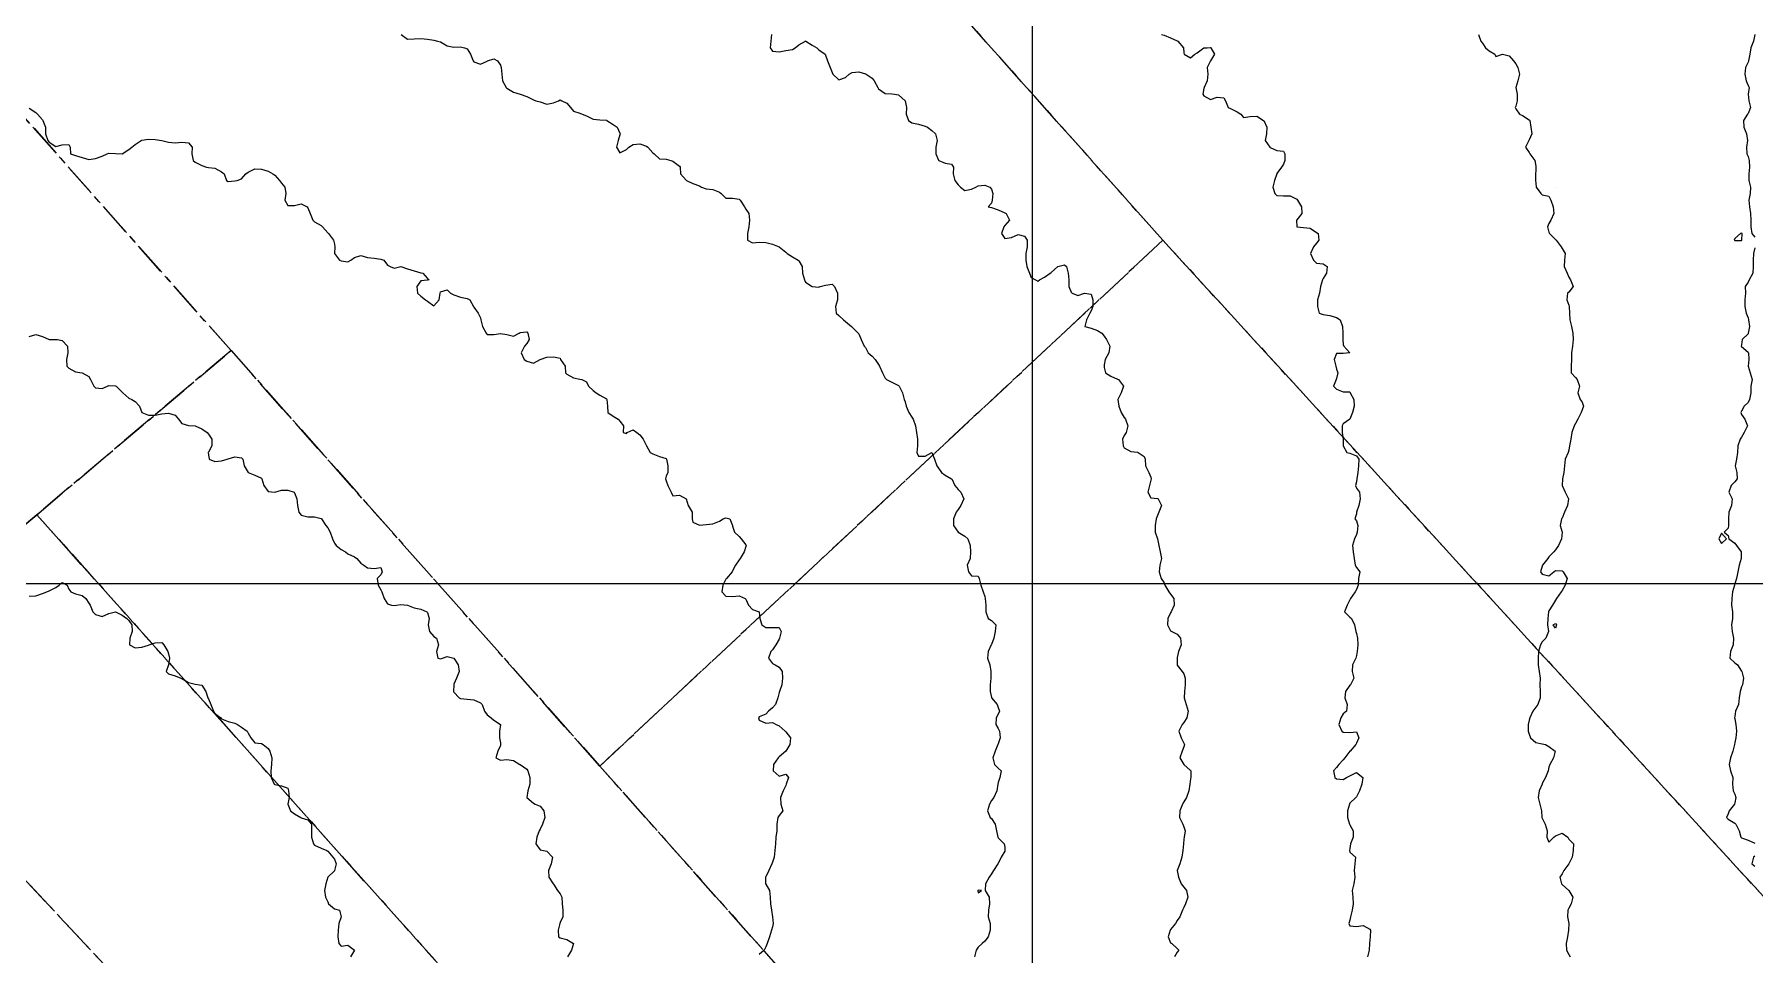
# Model space of a CAD drawing. Header units: centimetres. Extents: x 0 to 642158, y -847 to 649707.
# Drawn here: x 616291.6 to 616421.2, y 620159.4 to 620228.7 of the extents above; entities that cross this region are included whole.
import ezdxf

# ---------------------------------------------------------------- set-up
doc = ezdxf.new("R2010")
doc.units = ezdxf.units.CM
doc.header["$MEASUREMENT"] = 0
doc.linetypes.add('CENTERX2', pattern=[4, 2.5, -0.5, 0.5, -0.5])
doc.layers.add('MEV_grille', color=254, linetype='Continuous', lineweight=9)
doc.layers.add('WAL_topographie 0.5', color=253, linetype='Continuous', lineweight=20)
doc.layers.add('SPW_parcellaire cadastral', color=7, linetype='CENTERX2', lineweight=25, true_color=0xff0542)

# ---------------------------------------------------------------- blocks, each defined once
blk = doc.blocks.new('*U114')
at = {"layer": 'MEV_grille', "transparency": 33554687}
blk.add_lwpolyline([(-1338.46, 0), (1338.46, 0)], dxfattribs=at)
blk = doc.blocks.new('*U115')
at = {"layer": 'MEV_grille', "color": 0, "linetype": 'ByBlock', "lineweight": -2, "transparency": 16777216}
blk.add_blockref('*U114', (0, -2200), dxfattribs=at)
blk = doc.blocks.new('*U112')
at = {"layer": 'MEV_grille', "transparency": 33554687}
blk.add_lwpolyline([(0, 1825.48), (0, -1825.48)], dxfattribs=at)
blk = doc.blocks.new('*U113')
at = {"layer": 'MEV_grille', "color": 0, "linetype": 'ByBlock', "lineweight": -2, "transparency": 16777216}
blk.add_blockref('*U112', (1000, 0), dxfattribs=at)

msp = doc.modelspace()

# ---------------------------------------------------------------- linework, layer by layer
at = {"layer": 'SPW_parcellaire cadastral'}
for points in [[(616425.74, 620159.61), (616376.66, 620213.24), (616334.01, 620261.09), (616357.6, 620281.38), (616361.97, 620285.33), (616374.9, 620295.87), (616403.76, 620321.29), (616428.61, 620341.55), (616502.84, 620272.87), (616520.02, 620255.59), (616477.6, 620213.59), (616436.07, 620170.86), (616425.74, 620159.61)], [(616306.46, 620204.93), (616286.31, 620227.66), (616332.58, 620260), (616333.9, 620261), (616334.01, 620261.09), (616376.66, 620213.24), (616334.24, 620173.62), (616306.46, 620204.93)], [(616222.13, 620179.98), (616283.97, 620227.06), (616286.31, 620227.66), (616306.46, 620204.93), (616291.83, 620192.56), (616278.13, 620180.94), (616277.11, 620179.86), (616250.36, 620151.34), (616222.13, 620179.98)], [(616425.74, 620159.61), (616388.28, 620118.88), (616385.49, 620115.97), (616334.24, 620173.62), (616376.66, 620213.24), (616425.74, 620159.61)], [(616306.46, 620204.93), (616334.24, 620173.62), (616385.49, 620115.97), (616372.47, 620102.32), (616291.83, 620192.56), (616306.46, 620204.93)], [(616277.11, 620179.86), (616278.13, 620180.94), (616291.83, 620192.56), (616372.47, 620102.32), (616361.28, 620089.74), (616277.11, 620179.86)], [(616334.42, 620061.61), (616250.36, 620151.34), (616277.11, 620179.86), (616361.28, 620089.74), (616352.29, 620080.31), (616335.2, 620062.38), (616334.42, 620061.61)]]:
    msp.add_lwpolyline(points, dxfattribs=at)
at = {"layer": 'WAL_topographie 0.5'}
for points in [[(616319.28, 620228.75), (616319.75, 620228.39), (616320.25, 620228.42), (616320.75, 620228.45), (616321.25, 620228.39), (616321.75, 620228.32), (616322.02, 620228.25), (616322.25, 620228.19), (616322.75, 620227.89), (616323.25, 620227.8), (616323.75, 620227.81), (616324.06, 620227.75), (616324.25, 620227.67), (616324.51, 620227.25), (616324.7, 620226.75), (616324.75, 620226.68), (616325.25, 620226.51), (616325.75, 620226.73), (616325.79, 620226.75), (616326.25, 620226.9), (616326.53, 620226.75), (616326.75, 620226.43), (616326.8, 620226.25), (616326.86, 620225.75), (616326.91, 620225.25), (616327.18, 620224.75), (616327.25, 620224.71), (616327.75, 620224.39), (616328.25, 620224.25), (616328.25, 620224.25), (616328.75, 620224.07), (616329.25, 620223.83), (616329.42, 620223.75), (616329.75, 620223.66), (616330.25, 620223.5), (616330.75, 620223.59), (616331.14, 620223.75), (616331.25, 620223.82), (616331.39, 620223.75), (616331.75, 620223.58), (616332.04, 620223.25), (616332.25, 620222.96), (616332.75, 620222.82), (616332.92, 620222.75), (616333.25, 620222.62), (616333.75, 620222.37), (616334.25, 620222.32), (616334.75, 620222.28), (616334.78, 620222.25), (616335.25, 620221.95), (616335.56, 620221.75), (616335.75, 620221.32), (616335.78, 620221.25), (616335.75, 620221.17), (616335.63, 620220.75), (616335.49, 620220.25), (616335.75, 620219.82), (616336.25, 620220.08), (616336.42, 620220.25), (616336.75, 620220.45), (616337.25, 620220.51), (616337.75, 620220.32), (616337.85, 620220.25), (616338.25, 620219.83), (616338.35, 620219.75), (616338.75, 620219.38), (616339.25, 620219.34), (616339.6, 620219.25), (616339.75, 620219.21), (616340.25, 620218.81), (616340.3, 620218.75), (616340.33, 620218.25), (616340.75, 620217.77), (616340.77, 620217.75), (616341.25, 620217.52), (616341.75, 620217.35), (616341.91, 620217.25), (616342.25, 620217.11), (616342.75, 620217.06), (616343.25, 620216.87), (616343.38, 620216.75), (616343.75, 620216.41), (616344.25, 620216.4), (616344.75, 620216.34), (616344.81, 620216.25), (616345.14, 620215.75), (616345.25, 620215.59), (616345.48, 620215.25), (616345.51, 620214.75), (616345.46, 620214.25), (616345.38, 620213.75), (616345.37, 620213.25), (616345.75, 620213.05), (616346.25, 620213.09), (616346.75, 620213.06), (616347.25, 620212.94), (616347.75, 620212.75), (616347.75, 620212.75), (616348.25, 620212.35), (616348.35, 620212.25), (616348.75, 620211.99), (616349.19, 620211.75), (616349.25, 620211.68), (616349.49, 620211.25), (616349.51, 620210.75), (616349.66, 620210.25), (616349.75, 620210.09), (616350.25, 620209.75), (616350.25, 620209.75), (616350.75, 620209.7), (616350.84, 620209.75), (616351.25, 620209.86), (616351.75, 620209.94), (616351.92, 620209.75), (616352.14, 620209.25), (616352.16, 620208.75), (616352.01, 620208.25), (616352.06, 620207.75), (616352.25, 620207.56), (616352.6, 620207.25), (616352.75, 620207.12), (616353.21, 620206.75), (616353.25, 620206.7), (616353.72, 620206.25), (616353.75, 620206.2), (616353.94, 620205.75), (616354.17, 620205.25), (616354.25, 620205.15), (616354.47, 620204.75), (616354.75, 620204.51), (616355, 620204.25), (616355.25, 620203.88), (616355.31, 620203.75), (616355.55, 620203.25), (616355.75, 620202.86), (616355.83, 620202.75), (616356.25, 620202.54), (616356.75, 620202.29), (616356.79, 620202.25), (616357.04, 620201.75), (616357.18, 620201.25), (616357.25, 620201.06), (616357.33, 620200.75), (616357.52, 620200.25), (616357.75, 620199.92), (616357.86, 620199.75), (616358.03, 620199.25), (616358.09, 620198.75), (616358.19, 620198.25), (616358.18, 620197.75), (616358.14, 620197.25), (616358.25, 620196.98), (616358.75, 620196.96), (616359.25, 620197.25), (616359.25, 620197.25), (616359.25, 620197.25), (616359.45, 620196.75), (616359.63, 620196.25), (616359.75, 620196.07), (616359.99, 620195.75), (616360.25, 620195.54), (616360.75, 620195.27), (616360.76, 620195.25), (616360.99, 620194.75), (616361.25, 620194.47), (616361.43, 620194.25), (616361.68, 620193.75), (616361.44, 620193.25), (616361.25, 620192.96), (616361.09, 620192.75), (616360.88, 620192.25), (616360.9, 620191.75), (616361.25, 620191.25), (616361.25, 620191.25), (616361.75, 620190.93), (616361.98, 620190.75), (616362.15, 620190.25), (616362.18, 620189.75), (616362.14, 620189.25), (616361.92, 620188.75), (616362.02, 620188.25), (616362.25, 620187.95), (616362.75, 620187.92), (616362.83, 620187.75), (616362.94, 620187.25), (616363.13, 620186.75), (616363.25, 620186.39), (616363.28, 620186.25), (616363.32, 620185.75), (616363.32, 620185.25), (616363.5, 620184.75), (616363.75, 620184.58), (616364.09, 620184.25), (616364.02, 620183.75), (616363.93, 620183.25), (616363.75, 620182.78), (616363.74, 620182.75), (616363.51, 620182.25), (616363.46, 620181.75), (616363.62, 620181.25), (616363.71, 620180.75), (616363.7, 620180.25), (616363.65, 620179.75), (616363.65, 620179.25), (616363.75, 620178.79), (616363.76, 620178.75), (616364.17, 620178.25), (616364.25, 620178.04), (616364.35, 620177.75), (616364.25, 620177.54), (616364.11, 620177.25), (616364.08, 620176.75), (616364.25, 620176.46), (616364.35, 620176.25), (616364.4, 620175.75), (616364.25, 620175.29), (616364.24, 620175.25), (616364.04, 620174.75), (616363.86, 620174.25), (616363.98, 620173.75), (616364.25, 620173.47), (616364.48, 620173.25), (616364.37, 620172.75), (616364.25, 620172.38), (616364.22, 620172.25), (616364.16, 620171.75), (616363.92, 620171.25), (616363.75, 620171.03), (616363.6, 620170.75), (616363.46, 620170.25), (616363.66, 620169.75), (616363.75, 620169.66), (616364.04, 620169.25), (616364.12, 620168.75), (616364.22, 620168.25), (616364.25, 620168.2), (616364.7, 620167.75), (616364.75, 620167.5), (616364.77, 620167.25), (616364.75, 620167.21), (616364.49, 620166.75), (616364.25, 620166.29), (616364.23, 620166.25), (616363.91, 620165.75), (616363.75, 620165.49), (616363.57, 620165.25), (616363.29, 620164.75), (616363.28, 620164.25), (616363.58, 620163.75), (616363.61, 620163.25), (616363.52, 620162.75), (616363.49, 620162.25), (616363.64, 620161.75), (616363.66, 620161.25), (616363.49, 620160.75), (616363.25, 620160.42), (616363.04, 620160.25), (616362.75, 620159.98), (616362.59, 620159.75), (616362.46, 620159.25)], [(616347.19, 620228.75), (616347.13, 620228.25), (616347.09, 620227.75), (616347.25, 620227.49), (616347.75, 620227.44), (616348.25, 620227.54), (616348.75, 620227.61), (616348.97, 620227.75), (616349.25, 620227.96), (616349.73, 620228.25), (616349.75, 620228.26), (616349.77, 620228.25), (616350.25, 620227.95), (616350.59, 620227.75), (616350.75, 620227.58), (616351.21, 620227.25), (616351.25, 620227.18), (616351.39, 620226.75), (616351.61, 620226.25), (616351.75, 620225.88), (616351.81, 620225.75), (616352.25, 620225.33), (616352.75, 620225.51), (616353.04, 620225.75), (616353.25, 620225.88), (616353.75, 620225.94), (616354.25, 620225.77), (616354.3, 620225.75), (616354.75, 620225.44), (616354.91, 620225.25), (616355.18, 620224.75), (616355.25, 620224.66), (616355.75, 620224.3), (616356.25, 620224.28), (616356.45, 620224.25), (616356.75, 620224.2), (616357.25, 620223.75), (616357.25, 620223.75), (616357.36, 620223.25), (616357.33, 620222.75), (616357.5, 620222.25), (616357.75, 620222.09), (616358.25, 620221.99), (616358.75, 620221.84), (616358.92, 620221.75), (616359.25, 620221.52), (616359.53, 620221.25), (616359.67, 620220.75), (616359.57, 620220.25), (616359.57, 620219.75), (616359.75, 620219.27), (616359.78, 620219.25), (616360.25, 620219.04), (616360.75, 620218.96), (616360.89, 620218.75), (616360.87, 620218.25), (616360.99, 620217.75), (616361.25, 620217.42), (616361.41, 620217.25), (616361.75, 620217), (616362.25, 620217.09), (616362.58, 620217.25), (616362.75, 620217.34), (616363.25, 620217.4), (616363.62, 620217.25), (616363.75, 620217.08), (616363.85, 620216.75), (616363.81, 620216.25), (616363.75, 620216.04), (616363.5, 620215.75), (616363.75, 620215.7), (616364.25, 620215.54), (616364.75, 620215.31), (616364.85, 620215.25), (616365.1, 620214.75), (616364.75, 620214.35), (616364.69, 620214.25), (616364.51, 620213.75), (616364.75, 620213.37), (616365.25, 620213.44), (616365.75, 620213.67), (616366.25, 620213.55), (616366.44, 620213.25), (616366.43, 620212.75), (616366.35, 620212.25), (616366.34, 620211.75), (616366.42, 620211.25), (616366.61, 620210.75), (616366.75, 620210.43), (616367.07, 620210.25), (616367.25, 620210.15), (616367.36, 620210.25), (616367.75, 620210.45), (616368.17, 620210.75), (616368.25, 620210.8), (616368.74, 620211.25), (616368.75, 620211.26), (616369.25, 620211.39), (616369.4, 620211.25), (616369.52, 620210.75), (616369.59, 620210.25), (616369.59, 620209.75), (616369.75, 620209.34), (616369.83, 620209.25), (616370.25, 620209.07), (616370.75, 620209.25), (616370.75, 620209.25), (616370.75, 620209.25), (616371.25, 620209.18), (616371.38, 620208.75), (616371.38, 620208.25), (616371.25, 620207.91), (616371.16, 620207.75), (616370.91, 620207.25), (616370.79, 620206.75), (616371.25, 620206.62), (616371.75, 620206.43), (616372.06, 620206.25), (616372.25, 620206), (616372.42, 620205.75), (616372.66, 620205.25), (616372.59, 620204.75), (616372.32, 620204.25), (616372.25, 620203.85), (616372.23, 620203.75), (616372.25, 620203.65), (616372.34, 620203.25), (616372.75, 620203), (616373.25, 620202.77), (616373.33, 620202.75), (616373.69, 620202.25), (616373.51, 620201.75), (616373.28, 620201.25), (616373.35, 620200.75), (616373.53, 620200.25), (616373.75, 620199.88), (616373.84, 620199.75), (616374.02, 620199.25), (616373.9, 620198.75), (616373.75, 620198.52), (616373.62, 620198.25), (616373.67, 620197.75), (616373.75, 620197.6), (616374.25, 620197.31), (616374.75, 620197.27), (616374.8, 620197.25), (616375.25, 620196.95), (616375.33, 620196.75), (616375.35, 620196.25), (616375.6, 620195.75), (616375.75, 620195.39), (616375.77, 620195.25), (616375.75, 620195.15), (616375.66, 620194.75), (616375.53, 620194.25), (616375.75, 620193.83), (616376.25, 620193.78), (616376.31, 620193.75), (616376.55, 620193.25), (616376.35, 620192.75), (616376.25, 620192.49), (616376.15, 620192.25), (616376.09, 620191.75), (616376.08, 620191.25), (616376.25, 620190.75), (616376.25, 620190.75), (616376.37, 620190.25), (616376.47, 620189.75), (616376.55, 620189.25), (616376.44, 620188.75), (616376.38, 620188.25), (616376.53, 620187.75), (616376.75, 620187.43), (616376.82, 620187.25), (616377.12, 620186.75), (616377.25, 620186.57), (616377.5, 620186.25), (616377.51, 620185.75), (616377.29, 620185.25), (616377.25, 620185.17), (616377.04, 620184.75), (616377.01, 620184.25), (616377.25, 620183.8), (616377.34, 620183.75), (616377.75, 620183.55), (616378, 620183.25), (616378.03, 620182.75), (616377.85, 620182.25), (616377.75, 620181.81), (616377.74, 620181.75), (616377.73, 620181.25), (616377.75, 620181.22), (616378.11, 620180.75), (616378.25, 620180.58), (616378.35, 620180.25), (616378.34, 620179.75), (616378.29, 620179.25), (616378.27, 620178.75), (616378.43, 620178.25), (616378.56, 620177.75), (616378.47, 620177.25), (616378.25, 620176.91), (616378.12, 620176.75), (616377.87, 620176.25), (616378.04, 620175.75), (616378.25, 620175.35), (616378.29, 620175.25), (616378.25, 620175.07), (616378.11, 620174.75), (616377.95, 620174.25), (616378.25, 620173.75), (616378.25, 620173.75), (616378.75, 620173.28), (616378.76, 620173.25), (616378.76, 620172.75), (616378.75, 620172.65), (616378.7, 620172.25), (616378.62, 620171.75), (616378.44, 620171.25), (616378.25, 620170.92), (616378.14, 620170.75), (616377.94, 620170.25), (616377.92, 620169.75), (616378.18, 620169.25), (616378.25, 620169.05), (616378.34, 620168.75), (616378.26, 620168.25), (616378.25, 620168.12), (616378.22, 620167.75), (616378.17, 620167.25), (616378.08, 620166.75), (616377.93, 620166.25), (616377.75, 620165.75), (616377.83, 620165.25), (616378.03, 620164.75), (616378.25, 620164.5), (616378.44, 620164.25), (616378.54, 620163.75), (616378.37, 620163.25), (616378.25, 620162.97), (616378.14, 620162.75), (616377.93, 620162.25), (616377.75, 620161.98), (616377.62, 620161.75), (616377.25, 620161.31), (616377.21, 620161.25), (616377.06, 620160.75), (616377.25, 620160.3), (616377.34, 620160.25), (616377.75, 620159.88), (616377.86, 620159.75), (616377.75, 620159.6), (616377.54, 620159.25)], [(616376.55, 620228.75), (616376.75, 620228.68), (616377.25, 620228.49), (616377.75, 620228.27), (616377.79, 620228.25), (616378.21, 620227.75), (616378.25, 620227.35), (616378.28, 620227.25), (616378.75, 620226.98), (616379.07, 620227.25), (616379.25, 620227.37), (616379.75, 620227.73), (616380, 620227.75), (616380.25, 620227.76), (616380.28, 620227.75), (616380.55, 620227.25), (616380.25, 620226.75), (616380.25, 620226.75), (616379.99, 620226.25), (616380.04, 620225.75), (616380.01, 620225.25), (616379.77, 620224.75), (616379.75, 620224.67), (616379.67, 620224.25), (616379.75, 620224.12), (616380.25, 620223.85), (616380.75, 620224.03), (616381.25, 620223.98), (616381.38, 620223.75), (616381.59, 620223.25), (616381.75, 620223.16), (616382.25, 620222.91), (616382.54, 620222.75), (616382.75, 620222.48), (616383.25, 620222.56), (616383.75, 620222.58), (616384.25, 620222.27), (616384.26, 620222.25), (616384.5, 620221.75), (616384.47, 620221.25), (616384.38, 620220.75), (616384.73, 620220.25), (616384.75, 620220.24), (616385.25, 620219.99), (616385.75, 620219.94), (616385.84, 620219.75), (616385.86, 620219.25), (616385.75, 620218.97), (616385.61, 620218.75), (616385.25, 620218.27), (616385.24, 620218.25), (616385.07, 620217.75), (616384.96, 620217.25), (616385.09, 620216.75), (616385.25, 620216.62), (616385.75, 620216.59), (616386.25, 620216.58), (616386.75, 620216.33), (616386.81, 620216.25), (616387.11, 620215.75), (616387.14, 620215.25), (616386.75, 620214.79), (616386.72, 620214.75), (616386.75, 620214.25), (616386.75, 620214.25), (616387.25, 620214.19), (616387.75, 620214.15), (616388.25, 620213.83), (616388.36, 620213.75), (616388.41, 620213.25), (616388.25, 620213.03), (616388.01, 620212.75), (616387.79, 620212.25), (616388, 620211.75), (616388.25, 620211.52), (616388.75, 620211.46), (616389.04, 620211.25), (616389, 620210.75), (616388.75, 620210.35), (616388.7, 620210.25), (616388.55, 620209.75), (616388.46, 620209.25), (616388.32, 620208.75), (616388.32, 620208.25), (616388.45, 620207.75), (616388.75, 620207.64), (616389.25, 620207.58), (616389.75, 620207.42), (616390.01, 620207.25), (616390.2, 620206.75), (616390.21, 620206.25), (616390.21, 620205.75), (616390.25, 620205.38), (616390.29, 620205.25), (616390.75, 620204.75), (616390.75, 620204.75), (616390.75, 620204.75), (616390.25, 620204.71), (616389.75, 620204.7), (616389.57, 620204.25), (616389.69, 620203.75), (616389.75, 620203.53), (616389.85, 620203.25), (616389.75, 620202.83), (616389.72, 620202.75), (616389.51, 620202.25), (616389.75, 620202.01), (616390.25, 620201.81), (616390.75, 620201.82), (616390.78, 620201.75), (616391.04, 620201.25), (616391.08, 620200.75), (616390.94, 620200.25), (616390.75, 620199.75), (616390.75, 620199.75), (616390.25, 620199.41), (616390.18, 620199.25), (616390.17, 620198.75), (616390.24, 620198.25), (616390.25, 620197.75), (616390.25, 620197.75), (616390.53, 620197.25), (616390.75, 620197.19), (616391.25, 620196.99), (616391.44, 620196.75), (616391.39, 620196.25), (616391.34, 620195.75), (616391.28, 620195.25), (616391.25, 620195.04), (616391.18, 620194.75), (616391.25, 620194.57), (616391.47, 620194.25), (616391.53, 620193.75), (616391.42, 620193.25), (616391.26, 620192.75), (616391.25, 620192.62), (616391.12, 620192.25), (616391.25, 620192.1), (616391.34, 620191.75), (616391.31, 620191.25), (616391.25, 620191.06), (616391.09, 620190.75), (616390.96, 620190.25), (616390.99, 620189.75), (616391.07, 620189.25), (616391.16, 620188.75), (616391.25, 620188.58), (616391.5, 620188.25), (616391.4, 620187.75), (616391.37, 620187.25), (616391.25, 620186.93), (616391.16, 620186.75), (616390.79, 620186.25), (616390.75, 620186.14), (616390.55, 620185.75), (616390.35, 620185.25), (616390.75, 620184.85), (616390.88, 620184.75), (616391.1, 620184.25), (616391.21, 620183.75), (616391.25, 620183.61), (616391.32, 620183.25), (616391.34, 620182.75), (616391.31, 620182.25), (616391.25, 620181.94), (616391.2, 620181.75), (616390.96, 620181.25), (616390.93, 620180.75), (616391.06, 620180.25), (616390.79, 620179.75), (616390.75, 620179.71), (616390.42, 620179.25), (616390.37, 620178.75), (616390.54, 620178.25), (616390.49, 620177.75), (616390.25, 620177.55), (616390.08, 620177.25), (616389.91, 620176.75), (616390.14, 620176.25), (616390.25, 620176.18), (616390.75, 620176.16), (616391.25, 620176.21), (616391.44, 620175.75), (616391.25, 620175.34), (616391.2, 620175.25), (616390.77, 620174.75), (616390.75, 620174.73), (616390.38, 620174.25), (616390.25, 620174.09), (616389.93, 620173.75), (616389.75, 620173.51), (616389.52, 620173.25), (616389.61, 620172.75), (616389.75, 620172.65), (616390.25, 620172.61), (616390.49, 620172.75), (616390.75, 620172.89), (616391.25, 620173.13), (616391.73, 620172.75), (616391.65, 620172.25), (616391.47, 620171.75), (616391.25, 620171.29), (616391.2, 620171.25), (616390.75, 620170.82), (616390.72, 620170.75), (616390.58, 620170.25), (616390.58, 620169.75), (616390.72, 620169.25), (616390.75, 620169.19), (616391, 620168.75), (616391.01, 620168.25), (616390.8, 620167.75), (616390.75, 620167.42), (616390.72, 620167.25), (616390.75, 620167.12), (616391.18, 620166.75), (616391.13, 620166.25), (616391.07, 620165.75), (616391.12, 620165.25), (616391.05, 620164.75), (616390.92, 620164.25), (616390.97, 620163.75), (616391.01, 620163.25), (616390.93, 620162.75), (616390.81, 620162.25), (616390.75, 620162), (616390.68, 620161.75), (616390.75, 620161.58), (616391.25, 620161.52), (616391.75, 620161.6), (616392.25, 620161.34), (616392.31, 620161.25), (616392.29, 620160.75), (616392.25, 620160.5), (616392.22, 620160.25), (616392.21, 620159.75), (616392.09, 620159.25)], [(616400.44, 620228.75), (616400.63, 620228.25), (616400.75, 620228.08), (616400.97, 620227.75), (616401.25, 620227.51), (616401.67, 620227.25), (616401.75, 620227.08), (616402.25, 620227.25), (616402.25, 620227.25), (616402.25, 620227.25), (616402.75, 620227.14), (616403.07, 620226.75), (616403.25, 620226.54), (616403.4, 620226.25), (616403.53, 620225.75), (616403.4, 620225.25), (616403.25, 620224.75), (616403.36, 620224.25), (616403.36, 620223.75), (616403.25, 620223.35), (616403.2, 620223.25), (616403.25, 620223.15), (616403.52, 620222.75), (616403.75, 620222.65), (616404.25, 620222.31), (616404.3, 620222.25), (616404.38, 620221.75), (616404.46, 620221.25), (616404.25, 620220.8), (616404.23, 620220.75), (616403.98, 620220.25), (616404.25, 620219.84), (616404.32, 620219.75), (616404.68, 620219.25), (616404.75, 620218.83), (616404.76, 620218.75), (616404.75, 620218.5), (616404.74, 620218.25), (616404.73, 620217.75), (616404.75, 620217.55), (616404.8, 620217.25), (616405.14, 620216.75), (616405.25, 620216.66), (616405.75, 620216.56), (616405.89, 620216.25), (616406.06, 620215.75), (616406.13, 620215.25), (616405.89, 620214.75), (616405.75, 620214.51), (616405.63, 620214.25), (616405.75, 620213.86), (616405.79, 620213.75), (616406.25, 620213.29), (616406.29, 620213.25), (616406.66, 620212.75), (616406.75, 620212.61), (616406.96, 620212.25), (616406.93, 620211.75), (616406.89, 620211.25), (616407.12, 620210.75), (616407.25, 620210.47), (616407.37, 620210.25), (616407.57, 620209.75), (616407.25, 620209.34), (616407.16, 620209.25), (616407.11, 620208.75), (616407.25, 620208.35), (616407.28, 620208.25), (616407.3, 620207.75), (616407.33, 620207.25), (616407.46, 620206.75), (616407.55, 620206.25), (616407.58, 620205.75), (616407.52, 620205.25), (616407.45, 620204.75), (616407.44, 620204.25), (616407.42, 620203.75), (616407.43, 620203.25), (616407.75, 620202.9), (616407.88, 620202.75), (616408.05, 620202.25), (616407.93, 620201.75), (616408.11, 620201.25), (616408.25, 620201.04), (616408.36, 620200.75), (616408.25, 620200.46), (616408.18, 620200.25), (616407.93, 620199.75), (616407.75, 620199.44), (616407.65, 620199.25), (616407.47, 620198.75), (616407.39, 620198.25), (616407.31, 620197.75), (616407.25, 620197.42), (616407.19, 620197.25), (616406.98, 620196.75), (616406.92, 620196.25), (616406.88, 620195.75), (616406.77, 620195.25), (616406.75, 620194.75), (616406.98, 620194.25), (616407.22, 620193.75), (616407.16, 620193.25), (616406.93, 620192.75), (616406.75, 620192.31), (616406.7, 620192.25), (616406.6, 620191.75), (616406.74, 620191.25), (616406.69, 620190.75), (616406.46, 620190.25), (616406.25, 620189.91), (616406.11, 620189.75), (616405.75, 620189.38), (616405.66, 620189.25), (616405.27, 620188.75), (616405.25, 620188.68), (616405.12, 620188.25), (616405.25, 620188.08), (616405.75, 620187.95), (616406.13, 620188.25), (616406.25, 620188.35), (616406.75, 620188.32), (616406.82, 620188.25), (616407.12, 620187.75), (616406.98, 620187.25), (616406.75, 620186.85), (616406.66, 620186.75), (616406.31, 620186.25), (616406.25, 620186.12), (616406.02, 620185.75), (616405.75, 620185.32), (616405.72, 620185.25), (616405.67, 620184.75), (616405.63, 620184.25), (616405.72, 620183.75), (616405.52, 620183.25), (616405.25, 620182.98), (616405.11, 620182.75), (616404.96, 620182.25), (616404.95, 620181.75), (616404.94, 620181.25), (616405.01, 620180.75), (616405.08, 620180.25), (616405.07, 620179.75), (616405.08, 620179.25), (616405.1, 620178.75), (616404.92, 620178.25), (616404.75, 620178.05), (616404.54, 620177.75), (616404.3, 620177.25), (616404.25, 620177.07), (616404.18, 620176.75), (616404.18, 620176.25), (616404.25, 620176.02), (616404.36, 620175.75), (616404.75, 620175.4), (616405.25, 620175.3), (616405.48, 620175.25), (616405.75, 620175.1), (616406.22, 620174.75), (616406.09, 620174.25), (616405.81, 620173.75), (616405.75, 620173.53), (616405.68, 620173.25), (616405.48, 620172.75), (616405.25, 620172.3), (616405.23, 620172.25), (616405.01, 620171.75), (616404.95, 620171.25), (616405.07, 620170.75), (616405.18, 620170.25), (616405.22, 620169.75), (616405.25, 620169.69), (616405.46, 620169.25), (616405.61, 620168.75), (616405.58, 620168.25), (616405.75, 620167.89), (616406.11, 620168.25), (616406.25, 620168.36), (616406.75, 620168.56), (616407.17, 620168.25), (616407.25, 620168.11), (616407.61, 620167.75), (616407.57, 620167.25), (616407.49, 620166.75), (616407.25, 620166.25), (616407.25, 620166.25), (616406.86, 620165.75), (616406.75, 620165.49), (616406.57, 620165.25), (616406.7, 620164.75), (616406.75, 620164.7), (616407.25, 620164.25), (616407.25, 620164.25), (616407.55, 620163.75), (616407.42, 620163.25), (616407.25, 620162.92), (616407.17, 620162.75), (616407.16, 620162.25), (616407.25, 620161.75), (616407.25, 620161.75), (616407.25, 620161.75), (616407.22, 620161.25), (616407.16, 620160.75), (616407.04, 620160.25), (616407.08, 620159.75), (616407.25, 620159.42), (616407.34, 620159.25)], [(616421.25, 620228.75), (616421.16, 620228.25), (616420.96, 620227.75), (616420.89, 620227.25), (616420.78, 620226.75), (616420.75, 620226.67), (616420.55, 620226.25), (616420.5, 620225.75), (616420.62, 620225.25), (616420.75, 620224.89), (616420.84, 620224.75), (616420.75, 620224.25), (616420.8, 620223.75), (616420.94, 620223.25), (616420.75, 620222.8), (616420.72, 620222.75), (616420.4, 620222.25), (616420.44, 620221.75), (616420.64, 620221.25), (616420.72, 620220.75), (616420.64, 620220.25), (616420.65, 620219.75), (616420.75, 620219.55), (616420.84, 620219.25), (616420.87, 620218.75), (616420.81, 620218.25), (616420.8, 620217.75), (616420.93, 620217.25), (616420.92, 620216.75), (616420.82, 620216.25), (616420.86, 620215.75), (616420.93, 620215.25), (616420.97, 620214.75), (616420.97, 620214.25), (616421.03, 620213.75), (616421.25, 620213.48)], [(616291.25, 620223.18), (616291.75, 620222.86), (616291.88, 620222.75), (616292.25, 620222.31), (616292.28, 620222.25), (616292.47, 620221.75), (616292.47, 620221.25), (616292.66, 620220.75), (616292.75, 620220.64), (616293.25, 620220.31), (616293.75, 620220.43), (616294.25, 620220.46), (616294.33, 620220.25), (616294.36, 620219.75), (616294.75, 620219.63), (616295.25, 620219.47), (616295.75, 620219.32), (616296.25, 620219.39), (616296.75, 620219.57), (616297.14, 620219.75), (616297.25, 620219.8), (616297.75, 620219.77), (616298.25, 620219.75), (616298.75, 620220.07), (616298.99, 620220.25), (616299.25, 620220.46), (616299.69, 620220.75), (616299.75, 620220.78), (616300.25, 620220.85), (616300.75, 620220.83), (616301.25, 620220.75), (616301.25, 620220.75), (616301.75, 620220.63), (616302.25, 620220.58), (616302.75, 620220.63), (616303.25, 620220.58), (616303.52, 620220.25), (616303.5, 620219.75), (616303.61, 620219.25), (616303.75, 620219.12), (616304.25, 620218.86), (616304.61, 620218.75), (616304.75, 620218.72), (616305.25, 620218.68), (616305.75, 620218.39), (616305.95, 620218.25), (616306.13, 620217.75), (616306.25, 620217.67), (616306.75, 620217.71), (616306.92, 620217.75), (616307.25, 620217.86), (616307.58, 620218.25), (616307.75, 620218.36), (616308.25, 620218.63), (616308.75, 620218.6), (616309.25, 620218.45), (616309.61, 620218.25), (616309.75, 620218.14), (616310.11, 620217.75), (616310.25, 620217.54), (616310.52, 620217.25), (616310.59, 620216.75), (616310.51, 620216.25), (616310.75, 620215.87), (616311.25, 620215.87), (616311.75, 620215.99), (616312.19, 620215.75), (616312.25, 620215.68), (616312.43, 620215.25), (616312.62, 620214.75), (616312.75, 620214.62), (616313.25, 620214.35), (616313.36, 620214.25), (616313.75, 620213.8), (616313.81, 620213.75), (616314.18, 620213.25), (616314.25, 620212.95), (616314.29, 620212.75), (616314.25, 620212.25), (616314.64, 620211.75), (616314.75, 620211.69), (616315.25, 620211.62), (616315.49, 620211.75), (616315.75, 620211.95), (616316.25, 620212.08), (616316.75, 620211.93), (616317.25, 620211.88), (616317.75, 620211.81), (616317.96, 620211.75), (616318.25, 620211.36), (616318.45, 620211.25), (616318.75, 620211.13), (616319.25, 620211.25), (616319.25, 620211.25), (616319.25, 620211.25), (616319.75, 620211.08), (616320.25, 620210.93), (616320.75, 620210.78), (616320.92, 620210.75), (616321.25, 620210.35), (616321.38, 620210.25), (616321.25, 620210.22), (616320.75, 620210.17), (616320.47, 620209.75), (616320.52, 620209.25), (616320.75, 620209.02), (616321.11, 620208.75), (616321.25, 620208.65), (616321.75, 620208.3), (616322.14, 620208.75), (616322.22, 620209.25), (616322.25, 620209.35), (616322.75, 620209.5), (616323, 620209.25), (616323.25, 620209.12), (616323.75, 620208.94), (616324.25, 620208.86), (616324.44, 620208.75), (616324.73, 620208.25), (616324.75, 620208.2), (616325.08, 620207.75), (616325.25, 620207.39), (616325.29, 620207.25), (616325.4, 620206.75), (616325.68, 620206.25), (616325.75, 620206.15), (616326.25, 620206.13), (616326.75, 620206.21), (616327.25, 620206.15), (616327.75, 620206.02), (616328.17, 620206.25), (616328.25, 620206.29), (616328.75, 620206.33), (616328.82, 620206.25), (616328.91, 620205.75), (616328.75, 620205.45), (616328.58, 620205.25), (616328.32, 620204.75), (616328.55, 620204.25), (616328.75, 620204.12), (616329.25, 620203.98), (616329.75, 620204.25), (616329.75, 620204.25), (616330.25, 620204.43), (616330.75, 620204.45), (616331.25, 620204.35), (616331.29, 620204.25), (616331.64, 620203.75), (616331.67, 620203.25), (616331.75, 620203.15), (616332.25, 620202.88), (616332.75, 620202.78), (616332.88, 620202.75), (616333.25, 620202.56), (616333.4, 620202.25), (616333.75, 620201.93), (616333.96, 620201.75), (616334.25, 620201.57), (616334.75, 620201.3), (616334.78, 620201.25), (616334.82, 620200.75), (616334.85, 620200.25), (616335.25, 620199.98), (616335.63, 620199.75), (616335.75, 620199.61), (616336.04, 620199.25), (616336, 620198.75), (616336.25, 620198.69), (616336.3, 620198.75), (616336.75, 620198.95), (616337.04, 620198.75), (616337.25, 620198.58), (616337.51, 620198.25), (616337.75, 620197.75), (616337.75, 620197.75), (616338.04, 620197.25), (616338.25, 620197.14), (616338.75, 620196.95), (616339.25, 620196.8), (616339.28, 620196.75), (616339.37, 620196.25), (616339.38, 620195.75), (616339.25, 620195.46), (616339.2, 620195.25), (616339.25, 620195.12), (616339.36, 620194.75), (616339.62, 620194.25), (616339.75, 620193.99), (616340.25, 620194.02), (616340.75, 620193.75), (616340.75, 620193.75), (616340.91, 620193.25), (616341.19, 620192.75), (616341.19, 620192.25), (616341.25, 620192), (616341.75, 620191.78), (616342.25, 620191.83), (616342.75, 620191.86), (616343.25, 620192.08), (616343.54, 620192.25), (616343.75, 620192.33), (616344.04, 620192.25), (616344.23, 620191.75), (616344.25, 620191.69), (616344.38, 620191.25), (616344.75, 620190.92), (616344.9, 620190.75), (616345.25, 620190.29), (616345.27, 620190.25), (616345.25, 620190.16), (616345.13, 620189.75), (616344.81, 620189.25), (616344.75, 620189.17), (616344.47, 620188.75), (616344.25, 620188.33), (616344.21, 620188.25), (616343.78, 620187.75), (616343.75, 620187.7), (616343.52, 620187.25), (616343.43, 620186.75), (616343.75, 620186.41), (616344.25, 620186.39), (616344.75, 620186.44), (616345.19, 620186.25), (616345.25, 620186.19), (616345.45, 620185.75), (616345.75, 620185.41), (616346.25, 620185.25), (616346.25, 620185.25), (616346.31, 620184.75), (616346.44, 620184.25), (616346.75, 620184.07), (616347.25, 620184.07), (616347.75, 620184.05), (616347.91, 620183.75), (616347.78, 620183.25), (616347.75, 620183.19), (616347.51, 620182.75), (616347.25, 620182.38), (616347.14, 620182.25), (616346.94, 620181.75), (616347.25, 620181.36), (616347.45, 620181.25), (616347.75, 620181.06), (616347.98, 620180.75), (616348.01, 620180.25), (616347.95, 620179.75), (616347.77, 620179.25), (616347.75, 620179.16), (616347.65, 620178.75), (616347.48, 620178.25), (616347.25, 620178.01), (616346.94, 620177.75), (616346.75, 620177.54), (616346.25, 620177.33), (616346.2, 620177.25), (616346.25, 620177.08), (616346.75, 620176.86), (616347.25, 620176.89), (616347.52, 620176.75), (616347.75, 620176.65), (616348.22, 620176.25), (616348.25, 620176.21), (616348.6, 620175.75), (616348.56, 620175.25), (616348.26, 620174.75), (616348.25, 620174.73), (616347.75, 620174.31), (616347.69, 620174.25), (616347.33, 620173.75), (616347.3, 620173.25), (616347.75, 620172.86), (616348.25, 620173.02), (616348.45, 620172.75), (616348.29, 620172.25), (616348.25, 620172.16), (616348.05, 620171.75), (616347.86, 620171.25), (616347.87, 620170.75), (616348.02, 620170.25), (616347.75, 620169.89), (616347.65, 620169.75), (616347.57, 620169.25), (616347.59, 620168.75), (616347.5, 620168.25), (616347.49, 620167.75), (616347.43, 620167.25), (616347.37, 620166.75), (616347.25, 620166.39), (616347.2, 620166.25), (616346.97, 620165.75), (616346.75, 620165.28), (616346.72, 620165.25), (616346.72, 620164.75), (616346.75, 620164.71), (616347.03, 620164.25), (616347.08, 620163.75), (616347.1, 620163.25), (616347.19, 620162.75), (616347.25, 620162.25), (616347.25, 620162.25), (616347.31, 620161.75), (616347.25, 620161.5), (616347.19, 620161.25), (616347.04, 620160.75), (616346.85, 620160.25), (616346.75, 620160), (616346.62, 620159.75), (616346.25, 620159.41)], [(616406.25, 620217.25), (616406.25, 620217.25), (616406.25, 620217.25), (616406.25, 620217.25), (616406.25, 620217.25)], [(616420.25, 620213.23), (616420.29, 620213.25), (616420.31, 620213.75), (616420.25, 620213.77), (616420.19, 620213.75), (616419.75, 620213.36), (616419.71, 620213.25), (616419.75, 620213.21), (616420.25, 620213.23)], [(616421.25, 620212.67), (616421.15, 620212.25), (616421.13, 620211.75), (616421.14, 620211.25), (616421.12, 620210.75), (616420.84, 620210.25), (616420.75, 620210.07), (616420.54, 620209.75), (616420.57, 620209.25), (616420.52, 620208.75), (616420.51, 620208.25), (616420.6, 620207.75), (616420.75, 620207.4), (616420.78, 620207.25), (616420.86, 620206.75), (616420.77, 620206.25), (616420.75, 620206.2), (616420.31, 620205.75), (616420.25, 620205.35), (616420.24, 620205.25), (616420.25, 620205.23), (616420.75, 620204.81), (616420.78, 620204.75), (616420.8, 620204.25), (616420.76, 620203.75), (616420.91, 620203.25), (616421.05, 620202.75), (616420.97, 620202.25), (616420.96, 620201.75), (616420.86, 620201.25), (616420.75, 620201.02), (616420.45, 620200.75), (616420.25, 620200.36), (616420.21, 620200.25), (616420.25, 620200.12), (616420.52, 620199.75), (616420.71, 620199.25), (616420.45, 620198.75), (616420.25, 620198.41), (616420.16, 620198.25), (616419.98, 620197.75), (616419.95, 620197.25), (616419.89, 620196.75), (616419.77, 620196.25), (616419.9, 620195.75), (616419.94, 620195.25), (616419.75, 620195.04), (616419.47, 620194.75), (616419.31, 620194.25), (616419.56, 620193.75), (616419.51, 620193.25), (616419.3, 620192.75), (616419.27, 620192.25), (616419.27, 620191.75), (616419.25, 620191.55), (616418.95, 620191.25), (616419.25, 620191), (616419.31, 620190.75), (616419.75, 620190.41), (616419.88, 620190.25), (616420.22, 620189.75), (616420.24, 620189.25), (616420.09, 620188.75), (616419.97, 620188.25), (616419.88, 620187.75), (616419.75, 620187.34), (616419.72, 620187.25), (616419.59, 620186.75), (616419.53, 620186.25), (616419.51, 620185.75), (616419.58, 620185.25), (616419.57, 620184.75), (616419.51, 620184.25), (616419.56, 620183.75), (616419.65, 620183.25), (616419.62, 620182.75), (616419.44, 620182.25), (616419.39, 620181.75), (616419.75, 620181.39), (616419.96, 620181.25), (616420.25, 620180.78), (616420.28, 620180.75), (616420.41, 620180.25), (616420.32, 620179.75), (616420.25, 620179.59), (616420.15, 620179.25), (616420.09, 620178.75), (616420.02, 620178.25), (616419.81, 620177.75), (616419.75, 620177.35), (616419.73, 620177.25), (616419.75, 620177.19), (616419.82, 620176.75), (616419.89, 620176.25), (616419.82, 620175.75), (616419.75, 620175.4), (616419.72, 620175.25), (616419.61, 620174.75), (616419.43, 620174.25), (616419.33, 620173.75), (616419.44, 620173.25), (616419.6, 620172.75), (616419.59, 620172.25), (616419.62, 620171.75), (616419.75, 620171.5), (616419.84, 620171.25), (616419.75, 620170.85), (616419.72, 620170.75), (616419.32, 620170.25), (616419.25, 620170.03), (616419.13, 620169.75), (616419.25, 620169.63), (616419.75, 620169.32), (616419.82, 620169.25), (616420.08, 620168.75), (616420.21, 620168.25), (616420.25, 620168.2), (616420.75, 620168.03), (616421.25, 620167.8)], [(616291.25, 620205.98), (616291.75, 620206.13), (616292.25, 620205.98), (616292.75, 620205.76), (616293.25, 620205.76), (616293.38, 620205.75), (616293.75, 620205.69), (616294.14, 620205.25), (616294.17, 620204.75), (616294.07, 620204.25), (616294.1, 620203.75), (616294.25, 620203.6), (616294.75, 620203.33), (616295.25, 620203.25), (616295.25, 620203.25), (616295.75, 620202.97), (616295.87, 620202.75), (616296.13, 620202.25), (616296.25, 620202.12), (616296.75, 620202.06), (616297.16, 620202.25), (616297.25, 620202.3), (616297.75, 620202.28), (616297.8, 620202.25), (616298.25, 620201.8), (616298.31, 620201.75), (616298.75, 620201.35), (616298.98, 620201.25), (616299.25, 620201.08), (616299.57, 620200.75), (616299.75, 620200.25), (616299.75, 620200.25), (616300.25, 620200.05), (616300.75, 620200.07), (616301.25, 620200.15), (616301.75, 620200.2), (616302.25, 620200.06), (616302.51, 620199.75), (616302.75, 620199.42), (616303.25, 620199.27), (616303.75, 620199.25), (616303.75, 620199.25), (616304.25, 620199.04), (616304.65, 620198.75), (616304.75, 620198.62), (616305.02, 620198.25), (616305.02, 620197.75), (616304.75, 620197.28), (616304.73, 620197.25), (616304.75, 620197.08), (616304.81, 620196.75), (616305.25, 620196.58), (616305.75, 620196.61), (616306.18, 620196.75), (616306.25, 620196.77), (616306.75, 620196.91), (616307.25, 620196.85), (616307.34, 620196.75), (616307.45, 620196.25), (616307.75, 620195.75), (616307.75, 620195.75), (616308.25, 620195.55), (616308.75, 620195.32), (616308.79, 620195.25), (616308.93, 620194.75), (616309.25, 620194.32), (616309.75, 620194.25), (616310.25, 620194.42), (616310.75, 620194.4), (616311.21, 620194.25), (616311.25, 620194.21), (616311.42, 620193.75), (616311.46, 620193.25), (616311.57, 620192.75), (616311.75, 620192.53), (616312.25, 620192.4), (616312.75, 620192.39), (616313.25, 620192.27), (616313.27, 620192.25), (616313.61, 620191.75), (616313.75, 620191.58), (616313.93, 620191.25), (616314.1, 620190.75), (616314.25, 620190.42), (616314.37, 620190.25), (616314.75, 620189.94), (616315.08, 620189.75), (616315.25, 620189.62), (616315.75, 620189.38), (616315.94, 620189.25), (616316.25, 620188.92), (616316.46, 620188.75), (616316.75, 620188.56), (616317.25, 620188.51), (616317.75, 620188.58), (616317.84, 620188.25), (616317.75, 620188.04), (616317.48, 620187.75), (616317.54, 620187.25), (616317.75, 620186.89), (616317.82, 620186.75), (616318, 620186.25), (616318.25, 620185.84), (616318.55, 620185.75), (616318.75, 620185.73), (616318.92, 620185.75), (616319.25, 620185.8), (616319.75, 620185.75), (616319.75, 620185.75), (616320.25, 620185.55), (616320.75, 620185.43), (616321.2, 620185.25), (616321.25, 620185.18), (616321.39, 620184.75), (616321.31, 620184.25), (616321.42, 620183.75), (616321.75, 620183.39), (616321.93, 620183.25), (616322.09, 620182.75), (616321.93, 620182.25), (616322.04, 620181.75), (616322.25, 620181.71), (616322.38, 620181.75), (616322.75, 620181.88), (616323.25, 620181.75), (616323.25, 620181.75), (616323.58, 620181.25), (616323.64, 620180.75), (616323.45, 620180.25), (616323.25, 620179.78), (616323.24, 620179.75), (616323.23, 620179.25), (616323.25, 620179.2), (616323.66, 620178.75), (616323.75, 620178.7), (616324.25, 620178.67), (616324.75, 620178.61), (616325.25, 620178.39), (616325.38, 620178.25), (616325.56, 620177.75), (616325.75, 620177.49), (616326.06, 620177.25), (616326.25, 620177.09), (616326.75, 620176.75), (616326.75, 620176.75), (616326.75, 620176.75), (616326.68, 620176.25), (616326.69, 620175.75), (616326.75, 620175.38), (616326.77, 620175.25), (616326.75, 620175.18), (616326.55, 620174.75), (616326.42, 620174.25), (616326.75, 620174.06), (616327.25, 620174.11), (616327.75, 620174.05), (616328.22, 620173.75), (616328.25, 620173.74), (616328.75, 620173.38), (616328.82, 620173.25), (616328.97, 620172.75), (616328.96, 620172.25), (616328.83, 620171.75), (616328.75, 620171.25), (616329.25, 620170.82), (616329.38, 620170.75), (616329.75, 620170.59), (616330.03, 620170.25), (616330.11, 620169.75), (616329.93, 620169.25), (616329.75, 620168.87), (616329.68, 620168.75), (616329.51, 620168.25), (616329.43, 620167.75), (616329.75, 620167.3), (616330, 620167.25), (616330.25, 620167.21), (616330.67, 620166.75), (616330.59, 620166.25), (616330.37, 620165.75), (616330.4, 620165.25), (616330.73, 620164.75), (616330.75, 620164.73), (616331.05, 620164.25), (616331.25, 620163.98), (616331.39, 620163.75), (616331.4, 620163.25), (616331.47, 620162.75), (616331.46, 620162.25), (616331.25, 620161.83), (616331.23, 620161.75), (616331.11, 620161.25), (616331.13, 620160.75), (616331.25, 620160.67), (616331.75, 620160.54), (616332.25, 620160.25), (616332.25, 620160.25), (616332.25, 620160.25), (616332.11, 620159.75), (616331.82, 620159.25)], [(616418.75, 620190.38), (616419.12, 620190.75), (616418.75, 620191.16), (616418.54, 620190.75), (616418.75, 620190.38)], [(616291.25, 620186.42), (616291.75, 620186.45), (616292.25, 620186.62), (616292.58, 620186.75), (616292.75, 620186.82), (616293.25, 620187.07), (616293.51, 620187.25), (616293.75, 620187.44), (616294.11, 620187.25), (616294.25, 620186.96), (616294.4, 620186.75), (616294.75, 620186.6), (616295.25, 620186.46), (616295.51, 620186.25), (616295.75, 620185.9), (616295.84, 620185.75), (616296.06, 620185.25), (616296.25, 620185.03), (616296.75, 620184.89), (616297.25, 620185.12), (616297.75, 620185.23), (616298.25, 620184.99), (616298.6, 620184.75), (616298.75, 620184.58), (616298.98, 620184.25), (616299.01, 620183.75), (616298.83, 620183.25), (616298.8, 620182.75), (616299.25, 620182.52), (616299.75, 620182.59), (616300.25, 620182.74), (616300.3, 620182.75), (616300.75, 620182.9), (616301.25, 620182.92), (616301.4, 620182.75), (616301.69, 620182.25), (616301.75, 620182.07), (616301.82, 620181.75), (616301.75, 620181.25), (616301.75, 620181.25), (616301.58, 620180.75), (616301.75, 620180.57), (616302.25, 620180.41), (616302.69, 620180.25), (616302.75, 620180.23), (616303.25, 620179.92), (616303.75, 620179.78), (616304.08, 620179.75), (616304.25, 620179.72), (616304.55, 620179.25), (616304.72, 620178.75), (616304.75, 620178.69), (616304.93, 620178.25), (616305.14, 620177.75), (616305.25, 620177.58), (616305.69, 620177.25), (616305.75, 620177.18), (616306.25, 620176.98), (616306.75, 620176.85), (616306.95, 620176.75), (616307.25, 620176.56), (616307.67, 620176.25), (616307.75, 620176.1), (616307.94, 620175.75), (616308.25, 620175.36), (616308.75, 620175.33), (616308.88, 620175.25), (616309.25, 620174.94), (616309.38, 620174.75), (616309.54, 620174.25), (616309.5, 620173.75), (616309.47, 620173.25), (616309.49, 620172.75), (616309.7, 620172.25), (616309.75, 620172.22), (616310.25, 620172.14), (616310.75, 620171.95), (616310.8, 620171.75), (616310.83, 620171.25), (616310.75, 620170.75), (616310.95, 620170.25), (616311.25, 620170.02), (616311.72, 620169.75), (616311.75, 620169.73), (616312.25, 620169.58), (616312.51, 620169.25), (616312.51, 620168.75), (616312.51, 620168.25), (616312.68, 620167.75), (616312.75, 620167.67), (616313.25, 620167.43), (616313.69, 620167.25), (616313.75, 620167.21), (616314.12, 620166.75), (616314.25, 620166.61), (616314.37, 620166.25), (616314.26, 620165.75), (616314.25, 620165.73), (616313.75, 620165.25), (616313.75, 620165.25), (616313.61, 620164.75), (616313.5, 620164.25), (616313.58, 620163.75), (616313.75, 620163.39), (616313.8, 620163.25), (616314.25, 620162.85), (616314.62, 620162.75), (616314.75, 620162.25), (616314.75, 620162.25), (616314.75, 620162.25), (616314.57, 620161.75), (616314.52, 620161.25), (616314.5, 620160.75), (616314.59, 620160.25), (616314.75, 620160.06), (616315.25, 620160.13), (616315.75, 620159.75), (616315.75, 620159.75), (616315.75, 620159.75), (616315.45, 620159.25)], [(616406.31, 620184.25), (616406.25, 620184), (616406.08, 620184.25), (616406.25, 620184.36), (616406.31, 620184.25)], [(616421.25, 620166.84), (616421.17, 620166.75), (616421.03, 620166.25), (616421.25, 620166.08)], [(616362.75, 620164.08), (616363, 620164.25), (616362.75, 620164.28), (616362.72, 620164.25), (616362.75, 620164.08)]]:
    msp.add_lwpolyline(points, dxfattribs=at)

# ---------------------------------------------------------------- block references
at = {"layer": 'MEV_grille', "transparency": 33554687}
for name, p in [('*U113', (615366.81, 620593.64)), ('*U115', (616669.48, 622387.38))]:
    msp.add_blockref(name, p, dxfattribs=at)

doc.saveas('drawing.dxf')
